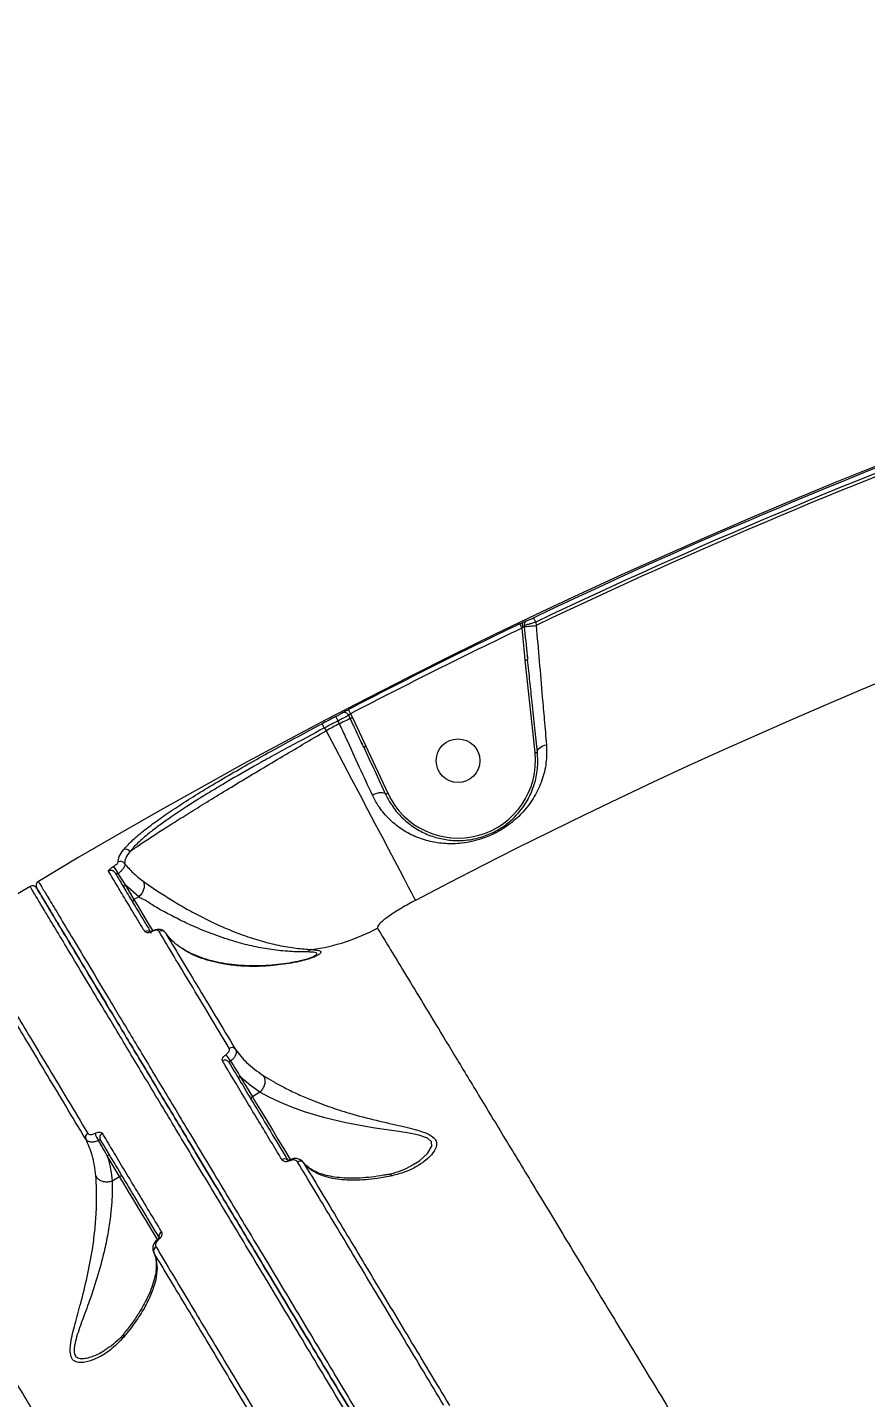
# Model space of a CAD drawing. Header units: millimetres. Extents: x -10374 to 11119, y -8221 to 9433.
# Drawn here: x 1463.4 to 1636.6, y -1282.4 to -999.2 of the extents above; entities that cross this region are included whole.
import ezdxf

# ---------------------------------------------------------------- set-up
doc = ezdxf.new("R2010")
doc.units = ezdxf.units.MM
for name, color, linetype in [('DIKOM_ОБЪЕКТ', 7, 'Continuous'), ('DIKOM_РАЗМЕР_ЗОНА', 7, 'Continuous'), ('DIKOM_РАЗМЕР_ОБЪЕКТА', 7, 'Continuous')]:
    doc.layers.add(name, color=color, linetype=linetype)
doc.styles.add('style1', font='arial.ttf', dxfattribs={"width": 0.8})
doc.dimstyles.new('1-50', dxfattribs={"dimtxt": 300, "dimasz": 200, "dimexe": 100, "dimexo": 0, "dimgap": 100, "dimtad": 0, "dimdec": 0, "dimtxsty": 'style1', "dimcen": 0, "dimclrd": 7, "dimclre": 7, "dimadec": 1, "dimazin": 2, "dimtfac": 1, "dimtdec": 0, "dimtmove": 1, "dimatfit": 3, "dimfxl": 0, "dimlwd": 25, "dimlwe": 18, "dimarcsym": 0})

# ---------------------------------------------------------------- blocks, each defined once
blk = doc.blocks.new('*D16')
at = {"layer": 'Defpoints', "color": 0, "transparency": 16777216}
for p in [(-9045.1, 5161.67), (3694.49, 5161.67), (1813.16, -6719.94)]:
    blk.add_point(p, dxfattribs=at)
at = {"layer": 'DIKOM_РАЗМЕР_ОБЪЕКТА', "color": 7, "lineweight": 18, "transparency": 16777216}
for p, q in [((3694.49, 5161.67), (-9145.1, 5161.67)), ((1813.16, -6719.94), (-9145.1, -6719.94))]:
    blk.add_line(p, q, dxfattribs=at)
at = {"layer": 'DIKOM_РАЗМЕР_ОБЪЕКТА', "color": 7, "lineweight": 25, "transparency": 16777216}
for p, q in [((-9045.1, 4961.67), (-9045.1, -0.45)), ((-9045.1, -6519.94), (-9045.1, -1080.23))]:
    blk.add_line(p, q, dxfattribs=at)
at = {"layer": 'DIKOM_РАЗМЕР_ОБЪЕКТА', "color": 7, "transparency": 16777216}
for points in [[(-9078.43, 4961.67), (-9011.76, 4961.67), (-9045.1, 5161.67)], [(-9078.43, -6519.94), (-9011.76, -6519.94), (-9045.1, -6719.94)]]:
    blk.add_solid(points, dxfattribs=at)
at = {"layer": 'DIKOM_РАЗМЕР_ОБЪЕКТА', "color": 0, "transparency": 16777216, "insert": (-9045.1, -540.34), "char_height": 300, "attachment_point": 5, "rotation": 90, "style": 'style1'}
blk.add_mtext('11900', dxfattribs=at)
blk = doc.blocks.new('*D15')
at = {"layer": 'Defpoints', "color": 0, "transparency": 16777216}
for p in [(-5227.87, 8308.78), (9119.43, -1150.4), (-5227.87, -1991.82)]:
    blk.add_point(p, dxfattribs=at)
at = {"layer": 'DIKOM_РАЗМЕР_ОБЪЕКТА', "color": 7, "lineweight": 18, "transparency": 16777216}
for p, q in [((-5227.87, -1991.82), (-5227.87, 8408.78)), ((9119.43, -1150.4), (9119.43, 8408.78))]:
    blk.add_line(p, q, dxfattribs=at)
at = {"layer": 'DIKOM_РАЗМЕР_ОБЪЕКТА', "color": 7, "lineweight": 25, "transparency": 16777216}
for p, q in [((-5027.87, 8308.78), (187.44, 8308.78)), ((8919.43, 8308.78), (1267.22, 8308.78))]:
    blk.add_line(p, q, dxfattribs=at)
at = {"layer": 'DIKOM_РАЗМЕР_ОБЪЕКТА', "color": 7, "transparency": 16777216}
for points in [[(-5027.87, 8342.11), (-5027.87, 8275.44), (-5227.87, 8308.78)], [(8919.43, 8342.11), (8919.43, 8275.44), (9119.43, 8308.78)]]:
    blk.add_solid(points, dxfattribs=at)
at = {"layer": 'DIKOM_РАЗМЕР_ОБЪЕКТА', "color": 0, "transparency": 16777216, "insert": (727.33, 8308.78), "char_height": 300, "attachment_point": 5, "style": 'style1'}
blk.add_mtext('14350', dxfattribs=at)
blk = doc.blocks.new('*D14')
at = {"layer": 'Defpoints', "color": 0, "transparency": 16777216}
for p in [(-7515.85, 9236.32), (11119.43, -1423.4), (-7515.85, -2401.58)]:
    blk.add_point(p, dxfattribs=at)
at = {"layer": 'DIKOM_РАЗМЕР_ЗОНА', "color": 7, "lineweight": 18, "transparency": 16777216}
for p, q in [((-7515.85, -2401.58), (-7515.85, 9336.32)), ((11119.43, -1423.4), (11119.43, 9336.32))]:
    blk.add_line(p, q, dxfattribs=at)
at = {"layer": 'DIKOM_РАЗМЕР_ЗОНА', "color": 7, "lineweight": 25, "transparency": 16777216}
for p, q in [((-7315.85, 9236.32), (77.56, 9236.32)), ((10919.43, 9236.32), (1157.34, 9236.32))]:
    blk.add_line(p, q, dxfattribs=at)
at = {"layer": 'DIKOM_РАЗМЕР_ЗОНА', "color": 7, "transparency": 16777216}
for points in [[(-7315.85, 9269.65), (-7315.85, 9202.98), (-7515.85, 9236.32)], [(10919.43, 9269.65), (10919.43, 9202.98), (11119.43, 9236.32)]]:
    blk.add_solid(points, dxfattribs=at)
at = {"layer": 'DIKOM_РАЗМЕР_ЗОНА', "color": 0, "transparency": 16777216, "insert": (617.45, 9236.32), "char_height": 300, "attachment_point": 5, "style": 'style1'}
blk.add_mtext('18650', dxfattribs=at)
blk = doc.blocks.new('*D13')
at = {"layer": 'Defpoints', "color": 0, "transparency": 16777216}
for p in [(-10176.97, 7112.81), (3082.33, 7112.81), (2015.48, -8221.4)]:
    blk.add_point(p, dxfattribs=at)
at = {"layer": 'DIKOM_РАЗМЕР_ЗОНА', "color": 7, "lineweight": 18, "transparency": 16777216}
for p, q in [((3082.33, 7112.81), (-10276.97, 7112.81)), ((2015.48, -8221.4), (-10276.97, -8221.4))]:
    blk.add_line(p, q, dxfattribs=at)
at = {"layer": 'DIKOM_РАЗМЕР_ЗОНА', "color": 7, "lineweight": 25, "transparency": 16777216}
for p, q in [((-10176.97, 6912.81), (-10176.97, -14.41)), ((-10176.97, -8021.4), (-10176.97, -1094.19))]:
    blk.add_line(p, q, dxfattribs=at)
at = {"layer": 'DIKOM_РАЗМЕР_ЗОНА', "color": 7, "transparency": 16777216}
for points in [[(-10210.3, 6912.81), (-10143.64, 6912.81), (-10176.97, 7112.81)], [(-10210.3, -8021.4), (-10143.64, -8021.4), (-10176.97, -8221.4)]]:
    blk.add_solid(points, dxfattribs=at)
at = {"layer": 'DIKOM_РАЗМЕР_ЗОНА', "color": 0, "transparency": 16777216, "insert": (-10176.97, -554.3), "char_height": 300, "attachment_point": 5, "rotation": 90, "style": 'style1'}
blk.add_mtext('15300', dxfattribs=at)

msp = doc.modelspace()

# ---------------------------------------------------------------- linework, layer by layer
at = {"layer": 'DIKOM_ОБЪЕКТ', "color": 7, "linetype": 'Continuous', "lineweight": 15}
for p, q in [((1566.04, -1122.85), (1566.06, -1123.07)), ((1568.44, -1122.12), (1568.51, -1122.81)), ((1566.64, -1128.83), (1566.72, -1129.56)), ((1568.29, -1149.06), (1566.26, -1129.99)), ((1530.19, -1141.06), (1530.56, -1141.87)), ((1527.88, -1143.12), (1527.6, -1142.52)), ((1530.12, -1142.08), (1529.79, -1141.37)), ((1530.56, -1141.87), (1533.34, -1147.75)), ((1524.77, -1144), (1525.11, -1144.57)), ((1532.73, -1147.62), (1532.43, -1146.96)), ((1533.34, -1147.75), (1537.87, -1157.5)), ((1482.11, -1174.1), (1483.57, -1176.4)), ((1486.42, -1178.87), (1483.57, -1176.4)), ((1483.57, -1176.4), (1485.42, -1179.47)), ((1486.42, -1178.87), (1485.42, -1179.47)), ((1486.42, -1178.87), (1486.42, -1178.87)), ((1507.32, -1215.92), (1509.89, -1220.2)), ((1511.42, -1219.28), (1509.89, -1220.2)), ((1511.42, -1219.28), (1511.42, -1219.28)), ((1482.46, -1236.68), (1479.89, -1232.4)), ((1520.5, -1233.83), (1520.39, -1233.69)), ((1480.93, -1237.6), (1482.46, -1236.68)), ((1480.93, -1237.6), (1480.93, -1237.6)), ((1489.44, -1252.3), (1489.49, -1252.39))]:
    msp.add_line(p, q, dxfattribs=at)
at = {"layer": 'DIKOM_ОБЪЕКТ', "color": 7, "linetype": 'Continuous', "lineweight": 15, "flags": 128}
for points in [[(1568.44, -1122.12), (1568.36, -1121.95), (1568.28, -1121.78), (1568.21, -1121.63), (1568.14, -1121.49), (1568.09, -1121.38), (1568.05, -1121.3), (1568.02, -1121.24), (1568.01, -1121.22)], [(1565.6, -1123.37), (1565.52, -1123.2), (1565.44, -1123.03), (1565.36, -1122.88), (1565.3, -1122.74), (1565.24, -1122.63), (1565.2, -1122.55), (1565.18, -1122.49), (1565.17, -1122.47)], [(1565.81, -1123.1), (1565.76, -1122.94), (1565.72, -1122.79), (1565.7, -1122.64), (1565.7, -1122.5), (1565.71, -1122.38), (1565.74, -1122.28), (1565.79, -1122.2), (1565.85, -1122.15)], [(1565.81, -1123.1), (1565.86, -1123.1), (1565.9, -1123.09), (1565.94, -1123.09), (1565.98, -1123.08), (1566.01, -1123.08), (1566.03, -1123.08), (1566.05, -1123.08), (1566.06, -1123.07)], [(1566.06, -1123.07), (1566.17, -1123.06), (1566.36, -1123.04), (1566.6, -1123.02), (1566.91, -1122.98), (1567.27, -1122.95), (1567.66, -1122.9), (1568.08, -1122.86), (1568.51, -1122.81)], [(1566.26, -1129.99), (1566.36, -1129.98), (1566.45, -1129.97), (1566.54, -1129.96), (1566.61, -1129.95), (1566.67, -1129.94), (1566.72, -1129.94), (1566.75, -1129.93), (1566.76, -1129.93)], [(1530.19, -1141.06), (1530.1, -1140.89), (1530.02, -1140.73), (1529.94, -1140.58), (1529.87, -1140.44), (1529.81, -1140.33), (1529.77, -1140.25), (1529.74, -1140.2), (1529.73, -1140.17)], [(1524.77, -1144), (1524.68, -1143.83), (1524.6, -1143.67), (1524.52, -1143.52), (1524.45, -1143.39), (1524.39, -1143.28), (1524.35, -1143.2), (1524.32, -1143.14), (1524.3, -1143.12)], [(1527.6, -1142.52), (1527.51, -1142.35), (1527.43, -1142.19), (1527.35, -1142.04), (1527.28, -1141.9), (1527.22, -1141.79), (1527.18, -1141.71), (1527.15, -1141.65), (1527.14, -1141.63)], [(1530.12, -1142.08), (1530.02, -1142.12), (1529.85, -1142.2), (1529.62, -1142.31), (1529.34, -1142.44), (1529.02, -1142.59), (1528.66, -1142.75), (1528.28, -1142.93), (1527.88, -1143.12)], [(1530.56, -1141.87), (1530.48, -1141.91), (1530.41, -1141.94), (1530.34, -1141.97), (1530.27, -1142), (1530.21, -1142.03), (1530.17, -1142.05), (1530.14, -1142.07), (1530.12, -1142.08)], [(1525.11, -1144.57), (1526.89, -1147.95), (1528.65, -1151.29), (1530.38, -1154.57), (1532.06, -1157.77), (1533.68, -1160.84), (1535.22, -1163.76), (1536.67, -1166.51), (1538.01, -1169.06), (1539.23, -1171.39), (1540.33, -1173.47), (1541.29, -1175.28), (1542.1, -1176.82), (1542.75, -1178.06), (1543.24, -1179), (1543.57, -1179.63)], [(1533.34, -1147.75), (1533.25, -1147.79), (1533.17, -1147.83), (1533.09, -1147.87), (1533.02, -1147.9), (1532.97, -1147.93), (1532.92, -1147.95), (1532.9, -1147.96), (1532.89, -1147.96)], [(1568.29, -1149.06), (1568.39, -1149.05), (1568.48, -1149.04), (1568.57, -1149.04), (1568.64, -1149.03), (1568.71, -1149.02), (1568.75, -1149.02), (1568.78, -1149.01), (1568.79, -1149.01)], [(1568.79, -1149.01), (1568.8, -1148.77), (1568.89, -1148.53), (1569.04, -1148.3), (1569.26, -1148.08), (1569.54, -1147.88), (1569.87, -1147.7), (1570.24, -1147.56), (1570.65, -1147.45)], [(1537.42, -1157.71), (1537.29, -1157.55), (1537.08, -1157.44), (1536.79, -1157.38), (1536.43, -1157.37), (1536.03, -1157.42), (1535.59, -1157.52), (1535.14, -1157.67), (1534.68, -1157.87)], [(1537.87, -1157.5), (1537.78, -1157.54), (1537.7, -1157.58), (1537.62, -1157.62), (1537.55, -1157.65), (1537.5, -1157.68), (1537.45, -1157.7), (1537.43, -1157.71), (1537.42, -1157.71)], [(1485.42, -1179.47), (1486.29, -1180.92), (1487.28, -1182.57), (1488.37, -1184.39), (1489.25, -1185.85)], [(1509.89, -1220.2), (1510.76, -1221.64), (1511.75, -1223.3), (1512.84, -1225.12), (1514.01, -1227.06), (1515.24, -1229.1), (1516.49, -1231.18), (1517.69, -1233.18)], [(1543.11, -1234.24), (1544.41, -1233.43), (1546.09, -1231.95), (1547, -1230.44), (1546.89, -1229.49), (1546.05, -1228.75), (1544.25, -1228.12), (1542.26, -1227.72), (1540.12, -1227.4), (1534.75, -1226.62), (1529.21, -1225.62), (1524.89, -1224.59), (1520.67, -1223.33), (1518.02, -1222.37), (1515.53, -1221.33), (1513.32, -1220.29), (1511.42, -1219.28), (1511.42, -1219.28), (1511.42, -1219.28)], [(1517.6, -1233.25), (1517.6, -1233.25), (1517.61, -1233.25)], [(1490.28, -1249.7), (1489.06, -1247.66), (1487.81, -1245.58), (1486.58, -1243.55), (1485.41, -1241.6), (1484.32, -1239.78), (1483.33, -1238.13), (1482.46, -1236.68)], [(1490.36, -1249.62), (1490.36, -1249.62), (1490.38, -1249.62), (1490.4, -1249.63), (1490.43, -1249.65), (1490.48, -1249.68), (1490.52, -1249.72)]]:
    msp.add_lwpolyline(points, dxfattribs=at)
at = {"layer": 'DIKOM_ОБЪЕКТ', "color": 7, "linetype": 'Continuous', "lineweight": 15}
msp.add_circle((1552.38, -1150.76), 4.5, dxfattribs=at)
for centre, radius, start, end in [((2088, -2213.4), 1210, 91.54439, 120.95261), ((2088, -2213.4), 1168.37, 93.22698, 117.77302), ((2088, -2213.4), 1209.65, 110.24212, 115.45906), ((2088, -2213.4), 1208.65, 110.24212, 115.45906), ((2088, -2213.4), 1208, 110.23956, 115.47007), ((2088, -2213.4), 1209.75, 115.6062, 117.48258), ((2088, -2213.4), 1208.75, 115.6062, 117.48258), ((1567.03, -1122.73), 0.995, 116.1559, 186.5357), ((1528.88, -1141.79), 1, 25.026, 116.7131), ((2088, -2213.4), 1209.65, 117.62316, 117.77479), ((2088, -2213.4), 1208.65, 117.62316, 117.77479), ((2088, -2213.4), 1208, 117.62463, 117.77302), ((1552.38, -1150.76), 16, 204.9212, 6.0788), ((1483.72, -1170.08), 1.02, 32.2751, 116.392), ((1482.64, -1172.58), 1.01, 33.7841, 119.6718), ((1480.65, -1174.44), 0.993, 31.3819, 120.6987), ((1479.18, -1175.08), 3.09, 18.5714, 51.5332), ((2088, -2213.4), 1210, 121.04739, 151.95261), ((1464.46, -1177.61), 1, 31, 121.0474), ((1464.46, -1177.6), 1, 30.9902, 121.0556), ((1466.18, -1176.58), 1, 120.9526, 211), ((1466.18, -1176.58), 1, 120.9797, 210.9724), ((1483.76, -1176.81), 0.454, 114.6746, 202.7466), ((1485.61, -1179.88), 0.454, 114.6255, 202.7161), ((1488.17, -1186.94), 1, 57.5417, 121.038), ((1491.1, -1186.87), 0.977, 35.0921, 121.6279), ((1516.54, -1149.75), 40.44, 277.9509, 298.325), ((1522.61, -1191.6), 1.87, 104.6488, 135.4088), ((1501.26, -1214.84), 4.57, 25.8092, 46.5402), ((1505.64, -1211), 0.951, 37.5335, 123.4769), ((1504.24, -1213.59), 0.943, 34.9129, 123.9075), ((1507.51, -1216.33), 0.455, 114.6745, 202.7074), ((1510.08, -1220.61), 0.454, 114.6506, 202.7313), ((1476.33, -1228.6), 0.951, 118.5265, 204.4653), ((1481.77, -1226.54), 4.57, 195.4576, 216.2009), ((1479.28, -1228.59), 0.943, 118.0967, 207.113), ((1480.16, -1232.76), 0.454, 39.253, 127.3739), ((1516.51, -1233.99), 0.944, 45.1959, 124.9582), ((1517.84, -1233.33), 0.253, 161.6904, 207.4754), ((1519.75, -1234.43), 0.93, 40.2341, 125.2152), ((1482.73, -1237.04), 0.454, 39.2498, 127.3771), ((1491.51, -1248.99), 0.922, 116.4635, 204.9037), ((1490.4, -1252.07), 0.931, 116.794, 201.7457)]:
    msp.add_arc(centre, radius, start, end, dxfattribs=at)
for points, knots in [([(1566.59, -1121.84), (1566.63, -1121.83), (1566.71, -1121.8), (1567.01, -1121.68), (1567.4, -1121.5), (1567.75, -1121.34), (1567.96, -1121.24), (1568.01, -1121.22)], [0, 0, 0, 0, 0.224926, 0.449571, 0.680294, 0.923846, 1, 1, 1, 1]), ([(1565.17, -1122.47), (1565.23, -1122.44), (1565.47, -1122.33), (1565.69, -1122.22), (1565.85, -1122.15)], [0, 0, 0, 0, 0.287845, 1, 1, 1, 1]), ([(1565.81, -1123.1), (1565.76, -1123.16), (1565.69, -1123.25), (1565.62, -1123.34), (1565.6, -1123.37)], [0, 0, 0, 0, 0.705548, 1, 1, 1, 1]), ([(1566.26, -1129.99), (1566.23, -1129.69), (1566, -1127.49), (1565.79, -1125.28), (1565.6, -1123.37)], [0, 0, 0, 0, 0.134366, 1, 1, 1, 1]), ([(1566.04, -1122.85), (1566.03, -1122.85), (1566.02, -1122.86), (1565.97, -1122.91), (1565.91, -1122.98), (1565.84, -1123.06), (1565.81, -1123.1)], [0, 0, 0, 0, 0.261874, 0.321101, 0.671522, 1, 1, 1, 1]), ([(1565.85, -1122.15), (1565.96, -1122.1), (1566.19, -1122), (1566.47, -1121.88), (1566.55, -1121.85), (1566.59, -1121.84)], [0, 0, 0, 0, 0.298582, 0.649051, 1, 1, 1, 1]), ([(1568.44, -1122.12), (1568.36, -1122.15), (1568, -1122.26), (1567.4, -1122.45), (1566.74, -1122.65), (1566.24, -1122.8), (1566.11, -1122.83), (1566.04, -1122.85)], [0, 0, 0, 0, 0.074891, 0.315177, 0.545123, 0.771494, 1, 1, 1, 1]), ([(1566.06, -1123.07), (1566.26, -1125.07), (1566.49, -1127.35), (1566.73, -1129.64), (1566.76, -1129.93)], [0, 0, 0, 0, 0.87077, 1, 1, 1, 1]), ([(1568.51, -1122.81), (1568.73, -1125.29), (1569.17, -1130.31), (1569.73, -1136.83), (1570.23, -1142.61), (1570.5, -1145.75), (1570.65, -1147.45)], [0, 0, 0, 0, 0.284862, 0.577751, 0.771567, 1, 1, 1, 1]), ([(1568.79, -1149.01), (1568.62, -1147.38), (1568.27, -1144.08), (1567.74, -1139.11), (1567.23, -1134.37), (1566.92, -1131.42), (1566.76, -1129.93)], [0, 0, 0, 0, 0.279448, 0.563418, 0.780714, 1, 1, 1, 1]), ([(1527.14, -1141.63), (1527.29, -1141.55), (1527.59, -1141.39), (1527.98, -1141.18), (1528.28, -1141), (1528.4, -1140.93), (1528.43, -1140.9), (1528.43, -1140.9)], [0, 0, 0, 0, 0.24047, 0.480999, 0.721884, 0.962869, 1, 1, 1, 1]), ([(1528.43, -1140.9), (1528.44, -1140.9), (1528.46, -1140.87), (1528.58, -1140.8), (1528.88, -1140.63), (1529.28, -1140.41), (1529.58, -1140.25), (1529.73, -1140.17)], [0, 0, 0, 0, 0.037273, 0.278243, 0.519098, 0.7596, 1, 1, 1, 1]), ([(1530.19, -1141.06), (1530.14, -1141.09), (1530.04, -1141.15), (1529.92, -1141.24), (1529.83, -1141.32), (1529.8, -1141.36), (1529.79, -1141.37), (1529.79, -1141.37)], [0, 0, 0, 0, 0.240365, 0.48118, 0.722314, 0.962851, 1, 1, 1, 1]), ([(1483.27, -1169.16), (1483.78, -1168.58), (1484.8, -1167.43), (1487.13, -1165.43), (1489.91, -1163.33), (1493.05, -1161.16), (1496.62, -1158.83), (1500.59, -1156.38), (1504.91, -1153.82), (1509.49, -1151.18), (1514.3, -1148.5), (1519.25, -1145.8), (1522.62, -1144.01), (1524.3, -1143.12)], [0, 0, 0, 0, 0.100969, 0.201936, 0.29034, 0.379025, 0.467425, 0.556114, 0.64509, 0.733781, 0.822427, 0.911354, 1, 1, 1, 1]), ([(1529.79, -1141.37), (1529.78, -1141.37), (1529.73, -1141.41), (1529.53, -1141.53), (1529.02, -1141.79), (1528.36, -1142.14), (1527.85, -1142.39), (1527.6, -1142.52)], [0, 0, 0, 0, 0.0371, 0.277975, 0.518745, 0.759356, 1, 1, 1, 1]), ([(1534.68, -1157.87), (1533.81, -1155.98), (1532.05, -1152.16), (1529.73, -1147.12), (1528.33, -1144.08), (1527.88, -1143.12)], [0, 0, 0, 0, 0.398483, 0.808515, 1, 1, 1, 1]), ([(1532.89, -1147.96), (1532.75, -1147.66), (1532.04, -1146.15), (1531.1, -1144.2), (1530.33, -1142.53), (1530.12, -1142.08)], [0, 0, 0, 0, 0.153649, 0.768296, 1, 1, 1, 1]), ([(1524.77, -1144), (1522.33, -1145.3), (1518.64, -1147.25), (1513.83, -1149.89), (1509.15, -1152.51), (1504.7, -1155.08), (1500.59, -1157.56), (1496.75, -1159.94), (1493.34, -1162.2), (1490.44, -1164.27), (1488.2, -1165.99), (1486.07, -1167.81), (1485.08, -1168.96), (1484.58, -1169.53)], [0, 0, 0, 0, 0.131216, 0.198782, 0.26635, 0.397566, 0.465155, 0.532744, 0.663479, 0.730815, 0.79815, 0.898243, 1, 1, 1, 1]), ([(1484.58, -1169.53), (1485.19, -1169.1), (1486.41, -1168.24), (1488.95, -1166.56), (1491.84, -1164.69), (1495, -1162.7), (1498.53, -1160.5), (1502.42, -1158.11), (1506.59, -1155.58), (1511, -1152.92), (1515.6, -1150.18), (1520.32, -1147.38), (1523.52, -1145.51), (1525.11, -1144.57)], [0, 0, 0, 0, 0.103377, 0.206751, 0.294605, 0.382737, 0.470591, 0.558747, 0.647179, 0.735337, 0.823466, 0.911871, 1, 1, 1, 1]), ([(1532.89, -1147.96), (1533.66, -1149.62), (1535.21, -1152.96), (1536.68, -1156.12), (1537.42, -1157.71)], [0, 0, 0, 0, 0.495635, 1, 1, 1, 1]), ([(1570.65, -1147.45), (1570.67, -1148.71), (1570.72, -1151.25), (1569.81, -1154.85), (1568.26, -1158.22), (1566.08, -1161.2), (1563.75, -1163.39), (1561.66, -1164.85), (1559.52, -1166.07), (1557.12, -1167.02), (1554.69, -1167.62), (1552.19, -1167.96), (1549.33, -1167.96), (1546.15, -1167.42), (1543.06, -1166.33), (1540.26, -1164.71), (1537.84, -1162.61), (1535.96, -1160.35), (1535.07, -1158.62), (1534.68, -1157.87)], [0, 0, 0, 0, 0.075909, 0.151906, 0.228636, 0.305189, 0.368861, 0.401619, 0.434333, 0.49046, 0.528237, 0.566085, 0.630877, 0.695771, 0.764521, 0.833228, 0.893681, 0.954062, 1, 1, 1, 1]), ([(1537.42, -1157.71), (1537.78, -1158.4), (1538.61, -1160.01), (1540.31, -1162.11), (1542.48, -1164.07), (1544.97, -1165.61), (1547.7, -1166.66), (1550.49, -1167.24), (1553, -1167.31), (1555.2, -1167.05), (1557.31, -1166.57), (1559.8, -1165.6), (1561.65, -1164.45), (1563.37, -1163.13), (1565.13, -1161.4), (1566.96, -1158.75), (1568.22, -1155.72), (1568.94, -1152.48), (1568.84, -1150.17), (1568.79, -1149.01)], [0, 0, 0, 0, 0.046575, 0.108413, 0.170325, 0.240832, 0.311376, 0.376705, 0.441908, 0.478468, 0.514921, 0.567104, 0.618651, 0.627962, 0.689491, 0.766632, 0.843993, 0.922036, 1, 1, 1, 1]), ([(1482.14, -1171.7), (1482.17, -1171.35), (1482.22, -1170.63), (1482.92, -1169.66), (1483.27, -1169.16)], [0, 0, 0, 0, 0.496496, 1, 1, 1, 1]), ([(1481.1, -1172.66), (1481.23, -1172.58), (1481.48, -1172.41), (1481.81, -1172.15), (1482.09, -1171.88), (1482.12, -1171.77), (1482.14, -1171.7)], [0, 0, 0, 0, 0.184903, 0.368562, 0.650076, 1, 1, 1, 1]), ([(1483.48, -1172.02), (1483.5, -1172.2), (1483.54, -1172.52), (1483.18, -1173.12), (1482.69, -1173.65), (1482.31, -1173.95), (1482.11, -1174.1)], [0, 0, 0, 0, 0.331211, 0.607807, 0.798312, 1, 1, 1, 1]), ([(1484.58, -1169.53), (1484.24, -1170.01), (1483.55, -1170.96), (1483.5, -1171.67), (1483.48, -1172.02)], [0, 0, 0, 0, 0.496483, 1, 1, 1, 1]), ([(1483.48, -1172.02), (1484.03, -1172.68), (1485.16, -1173.99), (1486.57, -1175.08), (1487.29, -1175.63)], [0, 0, 0, 0, 0.497848, 1, 1, 1, 1]), ([(1480.15, -1173.59), (1480.14, -1173.58), (1480.12, -1173.53), (1480.18, -1173.39), (1480.42, -1173.15), (1480.74, -1172.9), (1480.98, -1172.74), (1481.1, -1172.66)], [0, 0, 0, 0, 0.063941, 0.388601, 0.645624, 0.822304, 1, 1, 1, 1]), ([(1487.65, -1186.08), (1487.55, -1185.9), (1487.02, -1185.03), (1485.72, -1182.86), (1483.9, -1179.84), (1481.84, -1176.41), (1480.75, -1174.6), (1480.15, -1173.59)], [0, 0, 0, 0, 0.032166, 0.160836, 0.418396, 0.675957, 1, 1, 1, 1]), ([(1481.5, -1173.92), (1481.96, -1174.69), (1482.87, -1176.21), (1484.62, -1179.12), (1486.62, -1182.44), (1488.2, -1185.07), (1488.99, -1186.38)], [0, 0, 0, 0, 0.249314, 0.498628, 0.749313, 1, 1, 1, 1]), ([(1482.11, -1174.1), (1482.08, -1174.11), (1482.02, -1174.12), (1481.93, -1174.14), (1481.8, -1174.13), (1481.64, -1174.08), (1481.55, -1174), (1481.51, -1173.93), (1481.5, -1173.92)], [0, 0, 0, 0, 0.072598, 0.122805, 0.278997, 0.549059, 0.924744, 1, 1, 1, 1]), ([(1787.97, -1716.02), (1785.92, -1712.6), (1780.34, -1703.31), (1770.95, -1687.68), (1759.76, -1669.06), (1748.3, -1649.99), (1736.63, -1630.57), (1724.8, -1610.88), (1712.85, -1590.99), (1700.79, -1570.92), (1688.65, -1550.72), (1676.47, -1530.44), (1664.29, -1510.18), (1652.19, -1490.03), (1640.19, -1470.06), (1628.32, -1450.31), (1616.6, -1430.8), (1605.06, -1411.6), (1593.75, -1392.78), (1582.74, -1374.45), (1572.05, -1356.66), (1561.71, -1339.44), (1551.72, -1322.83), (1542.13, -1306.87), (1532.97, -1291.62), (1524.28, -1277.16), (1516.1, -1263.55), (1508.46, -1250.82), (1501.34, -1238.98), (1494.78, -1228.06), (1488.79, -1218.1), (1483.41, -1209.15), (1478.89, -1201.62), (1475.13, -1195.36), (1472.04, -1190.21), (1469.43, -1185.87), (1467.31, -1182.34), (1465.7, -1179.67), (1464.61, -1177.85), (1464.05, -1176.91), (1463.98, -1176.8), (1463.95, -1176.75)], [0, 0, 0, 0, 0.015653, 0.04249, 0.069412, 0.096376, 0.123341, 0.150263, 0.1771, 0.203937, 0.230859, 0.257823, 0.284788, 0.31171, 0.338547, 0.365384, 0.392306, 0.41927, 0.446235, 0.473157, 0.499994, 0.526831, 0.553753, 0.580717, 0.607682, 0.634604, 0.661441, 0.688278, 0.715199, 0.742164, 0.769129, 0.79605, 0.822888, 0.845967, 0.869168, 0.892397, 0.915626, 0.938828, 0.961588, 0.984348, 1, 1, 1, 1]), ([(1788.57, -1715.08), (1785.73, -1710.35), (1779.37, -1699.75), (1769.13, -1682.71), (1757.91, -1664.04), (1746.43, -1644.93), (1734.74, -1625.49), (1722.91, -1605.79), (1710.96, -1585.9), (1698.91, -1565.85), (1686.79, -1545.68), (1674.63, -1525.45), (1662.5, -1505.25), (1650.44, -1485.18), (1638.64, -1465.54), (1627.12, -1446.37), (1615.89, -1427.68), (1604.83, -1409.28), (1594, -1391.25), (1583.43, -1373.66), (1573.03, -1356.36), (1562.84, -1339.4), (1552.89, -1322.83), (1543.32, -1306.9), (1534.18, -1291.69), (1525.51, -1277.27), (1517.35, -1263.69), (1509.72, -1250.99), (1502.62, -1239.17), (1496.08, -1228.28), (1490.1, -1218.34), (1484.74, -1209.41), (1480.31, -1202.03), (1476.69, -1196.01), (1473.75, -1191.11), (1471.23, -1186.93), (1469.13, -1183.43), (1467.46, -1180.65), (1466.25, -1178.64), (1465.48, -1177.36), (1465.37, -1177.18), (1465.32, -1177.09)], [0, 0, 0, 0, 0.021635, 0.048472, 0.075394, 0.102358, 0.129323, 0.156245, 0.183082, 0.209919, 0.236841, 0.263805, 0.29077, 0.317692, 0.344529, 0.370376, 0.3963, 0.422262, 0.448224, 0.474147, 0.499995, 0.526832, 0.553754, 0.580718, 0.607683, 0.634604, 0.661441, 0.688278, 0.7152, 0.742165, 0.769129, 0.796051, 0.822888, 0.844633, 0.866402, 0.88817, 0.909915, 0.932424, 0.954958, 0.977491, 1, 1, 1, 1]), ([(1465.32, -1177.09), (1465.35, -1177.14), (1465.43, -1177.27), (1466.12, -1178.41), (1467.56, -1180.83), (1469.7, -1184.37), (1472.48, -1189.01), (1475.92, -1194.74), (1480.01, -1201.53), (1484.74, -1209.41), (1490.1, -1218.34), (1496.08, -1228.28), (1502.62, -1239.17), (1509.72, -1250.99), (1517.35, -1263.69), (1525.51, -1277.27), (1534.18, -1291.69), (1543.32, -1306.9), (1552.89, -1322.83), (1562.84, -1339.4), (1573.16, -1356.57), (1583.83, -1374.32), (1594.82, -1392.61), (1606.1, -1411.38), (1617.61, -1430.54), (1629.3, -1450), (1641.14, -1469.71), (1653.11, -1489.63), (1665.19, -1509.73), (1677.33, -1529.94), (1689.49, -1550.17), (1701.6, -1570.33), (1712.87, -1589.08), (1723.29, -1606.42), (1732.87, -1622.36), (1742.34, -1638.13), (1751.79, -1653.86), (1761.2, -1669.52), (1770.54, -1685.06), (1779.7, -1700.31), (1785.62, -1710.16), (1788.57, -1715.08)], [0, 0, 0, 0, 0.015652, 0.042489, 0.069411, 0.096375, 0.12334, 0.150262, 0.177099, 0.203936, 0.230857, 0.257822, 0.284787, 0.311708, 0.338546, 0.365383, 0.392304, 0.419269, 0.446234, 0.473155, 0.499992, 0.526829, 0.553751, 0.580716, 0.607681, 0.634602, 0.661439, 0.688276, 0.715198, 0.742163, 0.769128, 0.796049, 0.822886, 0.844632, 0.8664, 0.888169, 0.909915, 0.932424, 0.954957, 0.977491, 1, 1, 1, 1]), ([(1465.66, -1175.72), (1465.69, -1175.77), (1465.77, -1175.89), (1466.44, -1177.02), (1467.85, -1179.36), (1469.94, -1182.84), (1472.73, -1187.48), (1476.22, -1193.29), (1480.34, -1200.15), (1485.06, -1208.01), (1490.34, -1216.79), (1496.26, -1226.64), (1502.83, -1237.58), (1510.05, -1249.59), (1517.75, -1262.4), (1525.89, -1275.95), (1534.43, -1290.17), (1543.52, -1305.29), (1553.13, -1321.29), (1563.25, -1338.14), (1573.54, -1355.26), (1583.93, -1372.55), (1594.37, -1389.93), (1605.16, -1407.88), (1616.27, -1426.38), (1627.68, -1445.36), (1639.29, -1464.68), (1651.07, -1484.28), (1662.98, -1504.11), (1675.07, -1524.23), (1687.29, -1544.58), (1699.62, -1565.09), (1711.77, -1585.31), (1723.71, -1605.19), (1735.41, -1624.66), (1747.06, -1644.04), (1758.61, -1663.27), (1770.02, -1682.26), (1780.4, -1699.53), (1786.84, -1710.25), (1789.69, -1714.99)], [0, 0, 0, 0, 0.015651, 0.042167, 0.068704, 0.09522, 0.122506, 0.149814, 0.177101, 0.203617, 0.230153, 0.256669, 0.283955, 0.311263, 0.33855, 0.365066, 0.391602, 0.418118, 0.445404, 0.472713, 0.499999, 0.52556, 0.55114, 0.576701, 0.602949, 0.629218, 0.655467, 0.681983, 0.708519, 0.735035, 0.762321, 0.78963, 0.816916, 0.843432, 0.869969, 0.896485, 0.923771, 0.951079, 0.978366, 1, 1, 1, 1]), ([(1487.29, -1175.63), (1487.3, -1175.66), (1487.36, -1175.75), (1487.48, -1176.06), (1487.57, -1176.62), (1487.43, -1177.4), (1487.06, -1178.21), (1486.64, -1178.64), (1486.42, -1178.87)], [0, 0, 0, 0, 0.034284, 0.106079, 0.322066, 0.538052, 0.754015, 1, 1, 1, 1]), ([(1487.29, -1175.63), (1487.51, -1175.79), (1488.4, -1176.43), (1490.25, -1177.69), (1492.97, -1179.44), (1495.96, -1181.21), (1499.49, -1183.14), (1503.55, -1185.09), (1507.79, -1186.8), (1511.73, -1188.06), (1515.42, -1188.98), (1519.07, -1189.55), (1521.12, -1189.72), (1522.14, -1189.8)], [0, 0, 0, 0, 0.027593, 0.112179, 0.196824, 0.280738, 0.364701, 0.478244, 0.591905, 0.688653, 0.785421, 0.892859, 1, 1, 1, 1]), ([(1521.28, -1190.29), (1520.22, -1190.28), (1518.11, -1190.26), (1514.42, -1189.94), (1510.71, -1189.3), (1506.75, -1188.34), (1502.51, -1186.97), (1498.48, -1185.35), (1494.96, -1183.72), (1492.05, -1182.19), (1489.22, -1180.69), (1487.84, -1179.53), (1486.42, -1179.03), (1486.42, -1178.87), (1486.42, -1178.87)], [0, 0, 0, 0, 0.107514, 0.215376, 0.313733, 0.412061, 0.526779, 0.641368, 0.72483, 0.808221, 0.890895, 0.973493, 0.999989, 1, 1, 1, 1]), ([(1543.57, -1179.63), (1542.63, -1180.14), (1540.76, -1181.16), (1538.33, -1182.69), (1536.57, -1184), (1535.69, -1184.92), (1535.72, -1185.22), (1535.73, -1185.34)], [0, 0, 0, 0, 0.218028, 0.433239, 0.643792, 0.851438, 1, 1, 1, 1]), ([(1489.15, -1186.05), (1489.12, -1186.07), (1488.99, -1186.13), (1488.71, -1186.24), (1488.34, -1186.32), (1487.9, -1186.31), (1487.75, -1186.17), (1487.65, -1186.08)], [0, 0, 0, 0, 0.035012, 0.162159, 0.336302, 0.559183, 1, 1, 1, 1]), ([(1489.18, -1185.98), (1489.15, -1185.99), (1489.08, -1186.03), (1488.96, -1186.08), (1488.81, -1186.12), (1488.69, -1186.13), (1488.68, -1186.13), (1488.67, -1186.13)], [0, 0, 0, 0, 0.066985, 0.213539, 0.407663, 0.673118, 1, 1, 1, 1]), ([(1491.83, -1186.25), (1491.8, -1186.2), (1491.68, -1185.96), (1491.21, -1185.72), (1490.58, -1185.59), (1489.92, -1185.68), (1489.37, -1185.87), (1489.12, -1186.02), (1489.06, -1186.05)], [0, 0, 0, 0, 0.058115, 0.28732, 0.509782, 0.769245, 0.945026, 1, 1, 1, 1]), ([(1490.59, -1186.04), (1490.49, -1185.94), (1490.35, -1185.8), (1489.92, -1185.8), (1489.58, -1185.87), (1489.31, -1185.97), (1489.18, -1186.04), (1489.15, -1186.05)], [0, 0, 0, 0, 0.445658, 0.662411, 0.836574, 0.965771, 1, 1, 1, 1]), ([(1505.11, -1210.2), (1503.7, -1207.86), (1500.89, -1203.17), (1497.1, -1196.87), (1493.61, -1191.07), (1491.6, -1187.72), (1490.59, -1186.04)], [0, 0, 0, 0, 0.249097, 0.498194, 0.749096, 1, 1, 1, 1]), ([(1491.9, -1186.31), (1492.9, -1187.97), (1494.9, -1191.29), (1498.36, -1197.06), (1502.15, -1203.35), (1504.98, -1208.06), (1506.39, -1210.42)], [0, 0, 0, 0, 0.249097, 0.498194, 0.749097, 1, 1, 1, 1]), ([(1519.05, -1192.37), (1518.88, -1192.4), (1517.17, -1192.73), (1514.09, -1193.14), (1510.13, -1193.33), (1506.59, -1193.17), (1502.72, -1192.62), (1498.77, -1191.52), (1495.11, -1189.62), (1493, -1187.76), (1492.09, -1186.56), (1491.9, -1186.31)], [0, 0, 0, 0, 0.011518, 0.116998, 0.22298, 0.329241, 0.435102, 0.608328, 0.782004, 0.955283, 1, 1, 1, 1]), ([(1535.73, -1185.34), (1536.39, -1186.43), (1537.7, -1188.6), (1540.46, -1193.16), (1543.78, -1198.63), (1547.69, -1205.09), (1552.16, -1212.49), (1557.2, -1220.8), (1562.8, -1230.05), (1568.94, -1240.19), (1575.6, -1251.18), (1582.75, -1262.97), (1590.35, -1275.51), (1598.39, -1288.76), (1606.86, -1302.72), (1615.74, -1317.36), (1625, -1332.61), (1634.6, -1348.41), (1644.48, -1364.68), (1654.64, -1381.39), (1665.05, -1398.5), (1675.7, -1416), (1686.54, -1433.81), (1697.53, -1451.85), (1708.62, -1470.03), (1719.78, -1488.31), (1731, -1506.67), (1742.25, -1525.07), (1753.5, -1543.44), (1764.69, -1561.7), (1775.77, -1579.75), (1785.9, -1596.22), (1795.09, -1611.15), (1800.59, -1620.07), (1803.34, -1624.53)], [0, 0, 0, 0, 0.031557, 0.063213, 0.09492, 0.126627, 0.158283, 0.189839, 0.221397, 0.253054, 0.284762, 0.31647, 0.348127, 0.379685, 0.411265, 0.442944, 0.474674, 0.506404, 0.538084, 0.569664, 0.601295, 0.633026, 0.664806, 0.696588, 0.728318, 0.75995, 0.791659, 0.823468, 0.855327, 0.887186, 0.918995, 0.950705, 0.975353, 1, 1, 1, 1]), ([(1518.62, -1192.39), (1517.88, -1192.52), (1516.24, -1192.8), (1513.85, -1193.04), (1511.33, -1193.18), (1508.75, -1193.16), (1506.2, -1192.99), (1503.73, -1192.65), (1501.41, -1192.14), (1499.22, -1191.46), (1497.21, -1190.6), (1495.73, -1189.82), (1495.03, -1189.3), (1494.84, -1189.16)], [0, 0, 0, 0, 0.063989, 0.140497, 0.22289, 0.312693, 0.412525, 0.512117, 0.617687, 0.726958, 0.839844, 0.957379, 1, 1, 1, 1]), ([(1522.6, -1191.18), (1522.57, -1191.21), (1522.48, -1191.26), (1522.08, -1191.44), (1521.39, -1191.7), (1520.33, -1192), (1519.38, -1192.24), (1518.77, -1192.34), (1518.66, -1192.35)], [0, 0, 0, 0, 0.108554, 0.260378, 0.44634, 0.67147, 0.942231, 1, 1, 1, 1]), ([(1522.14, -1189.8), (1522.71, -1189.85), (1523.71, -1189.95), (1524.16, -1190.29), (1523.84, -1190.71), (1523.11, -1191.13), (1521.69, -1191.75), (1520.16, -1192.11), (1519.05, -1192.37)], [0, 0, 0, 0, 0.19146, 0.331244, 0.470485, 0.583576, 0.696929, 1, 1, 1, 1]), ([(1522.59, -1191.17), (1522.67, -1191.12), (1523.04, -1190.92), (1523.29, -1190.6), (1522.86, -1190.31), (1521.86, -1190.3), (1521.28, -1190.29)], [0, 0, 0, 0, 0.072411, 0.34502, 0.615939, 1, 1, 1, 1]), ([(1519.05, -1192.37), (1519.02, -1192.36), (1518.88, -1192.34), (1518.74, -1192.38), (1518.63, -1192.4)], [0, 0, 0, 0, 0.207035, 1, 1, 1, 1]), ([(1475.46, -1229), (1474.06, -1226.66), (1471.25, -1221.99), (1467.47, -1215.7), (1464, -1209.91), (1461.99, -1206.56), (1460.98, -1204.89)], [0, 0, 0, 0, 0.249096, 0.498194, 0.749096, 1, 1, 1, 1]), ([(1461.36, -1203.6), (1462.36, -1205.27), (1464.36, -1208.6), (1467.83, -1214.38), (1471.62, -1220.69), (1474.46, -1225.41), (1475.87, -1227.77)], [0, 0, 0, 0, 0.249097, 0.498194, 0.749097, 1, 1, 1, 1]), ([(1503.71, -1212.81), (1503.7, -1212.79), (1503.65, -1212.69), (1503.64, -1212.47), (1503.77, -1212.15), (1504.03, -1211.81), (1504.28, -1211.61), (1504.4, -1211.52)], [0, 0, 0, 0, 0.073342, 0.32253, 0.555036, 0.777379, 1, 1, 1, 1]), ([(1504.4, -1211.52), (1504.53, -1211.42), (1504.79, -1211.22), (1505.04, -1210.88), (1505.18, -1210.55), (1505.18, -1210.33), (1505.12, -1210.23), (1505.11, -1210.2)], [0, 0, 0, 0, 0.221098, 0.441873, 0.674516, 0.925143, 1, 1, 1, 1]), ([(1506.39, -1210.42), (1506.42, -1210.46), (1506.53, -1210.67), (1506.58, -1211.1), (1506.39, -1211.71), (1505.99, -1212.32), (1505.58, -1212.67), (1505.38, -1212.84)], [0, 0, 0, 0, 0.073517, 0.319817, 0.550748, 0.773401, 1, 1, 1, 1]), ([(1506.39, -1210.42), (1507.11, -1211.35), (1508.68, -1213.39), (1510.89, -1214.95), (1512.08, -1215.79)], [0, 0, 0, 0, 0.457447, 1, 1, 1, 1]), ([(1515.97, -1233.21), (1515.78, -1232.89), (1514.8, -1231.26), (1512.15, -1226.85), (1508.16, -1220.22), (1505.2, -1215.28), (1503.71, -1212.81)], [0, 0, 0, 0, 0.044143, 0.220721, 0.610016, 1, 1, 1, 1]), ([(1505.38, -1212.84), (1505.34, -1212.87), (1505.29, -1212.89), (1505.2, -1212.94), (1505.12, -1212.99), (1505.04, -1213.03), (1505.01, -1213.05), (1505.01, -1213.05), (1505.01, -1213.05)], [0, 0, 0, 0, 0.159988, 0.186565, 0.396443, 0.639927, 0.917295, 1, 1, 1, 1]), ([(1505.01, -1213.05), (1506.91, -1216.22), (1510.72, -1222.56), (1515.07, -1229.79), (1517.24, -1233.41)], [0, 0, 0, 0, 0.499272, 1, 1, 1, 1]), ([(1505.38, -1212.84), (1505.89, -1213.68), (1506.53, -1214.71), (1507.19, -1215.72), (1507.32, -1215.92)], [0, 0, 0, 0, 0.805885, 1, 1, 1, 1]), ([(1511.42, -1219.28), (1510.13, -1218.36), (1508.67, -1217.31), (1507.46, -1216.07), (1507.32, -1215.92)], [0, 0, 0, 0, 0.878576, 1, 1, 1, 1]), ([(1512.08, -1215.79), (1512.1, -1215.82), (1512.24, -1215.99), (1512.44, -1216.4), (1512.52, -1217.1), (1512.36, -1217.89), (1511.99, -1218.67), (1511.61, -1219.07), (1511.42, -1219.28)], [0, 0, 0, 0, 0.031946, 0.204854, 0.403639, 0.602421, 0.801205, 1, 1, 1, 1]), ([(1512.08, -1215.79), (1512.15, -1215.84), (1512.76, -1216.22), (1514.06, -1217), (1516.22, -1218.19), (1518.68, -1219.41), (1521.81, -1220.8), (1525.59, -1222.24), (1530.35, -1223.77), (1535.53, -1225.11), (1539.89, -1226.09), (1543.02, -1226.83), (1545.11, -1227.43), (1546.83, -1228.16), (1547.85, -1229.13), (1548.06, -1230.39), (1547.28, -1231.87), (1545.76, -1233.37), (1543.77, -1234.7), (1541.46, -1235.82), (1539.68, -1236.29), (1538.79, -1236.52)], [0, 0, 0, 0, 0.005632, 0.050813, 0.096015, 0.143871, 0.191766, 0.263314, 0.334975, 0.42709, 0.519182, 0.55902, 0.598784, 0.643819, 0.679927, 0.71607, 0.769122, 0.823721, 0.878454, 0.939231, 1, 1, 1, 1]), ([(1475.87, -1227.77), (1475.94, -1227.84), (1476.07, -1227.98), (1476.45, -1228.03), (1476.9, -1227.97), (1477.22, -1227.83), (1477.37, -1227.76)], [0, 0, 0, 0, 0.263315, 0.526706, 0.781313, 1, 1, 1, 1]), ([(1477.37, -1227.76), (1477.51, -1227.7), (1477.82, -1227.56), (1478.27, -1227.49), (1478.64, -1227.55), (1478.77, -1227.69), (1478.84, -1227.76)], [0, 0, 0, 0, 0.221366, 0.474359, 0.737345, 1, 1, 1, 1]), ([(1478.84, -1227.76), (1479, -1228.03), (1479.83, -1229.4), (1482.16, -1233.29), (1485.99, -1239.67), (1489.39, -1245.33), (1491.1, -1248.16)], [0, 0, 0, 0, 0.044145, 0.220723, 0.610017, 1, 1, 1, 1]), ([(1477.54, -1236.55), (1477.36, -1235.1), (1477.02, -1232.41), (1475.95, -1230.07), (1475.46, -1229)], [0, 0, 0, 0, 0.54255, 1, 1, 1, 1]), ([(1478.08, -1229.24), (1477.84, -1229.34), (1477.3, -1229.55), (1476.52, -1229.61), (1475.83, -1229.44), (1475.59, -1229.14), (1475.46, -1229)], [0, 0, 0, 0, 0.224101, 0.480776, 0.741535, 1, 1, 1, 1]), ([(1478.44, -1229.02), (1478.43, -1229.02), (1478.42, -1229.03), (1478.35, -1229.08), (1478.24, -1229.15), (1478.14, -1229.21), (1478.09, -1229.24), (1478.08, -1229.24)], [0, 0, 0, 0, 0.294597, 0.573908, 0.814505, 0.960199, 1, 1, 1, 1]), ([(1479.89, -1232.4), (1479.77, -1232.19), (1479.19, -1231.14), (1478.58, -1230.09), (1478.08, -1229.24)], [0, 0, 0, 0, 0.194123, 1, 1, 1, 1]), ([(1490.67, -1249.37), (1488.5, -1245.77), (1484.16, -1238.54), (1480.35, -1232.2), (1478.44, -1229.02)], [0, 0, 0, 0, 0.499273, 1, 1, 1, 1]), ([(1479.89, -1232.4), (1479.95, -1232.6), (1480.48, -1234.25), (1480.72, -1236.03), (1480.93, -1237.6)], [0, 0, 0, 0, 0.121419, 1, 1, 1, 1]), ([(1517.62, -1233.44), (1517.46, -1233.51), (1517.15, -1233.63), (1516.68, -1233.64), (1516.27, -1233.53), (1516.06, -1233.35), (1515.98, -1233.23), (1515.97, -1233.21)], [0, 0, 0, 0, 0.214824, 0.425958, 0.681725, 0.964153, 1, 1, 1, 1]), ([(1517.61, -1233.24), (1517.59, -1233.25), (1517.52, -1233.29), (1517.4, -1233.32), (1517.28, -1233.34), (1517.18, -1233.33), (1517.17, -1233.33), (1517.16, -1233.33)], [0, 0, 0, 0, 0.066215, 0.234306, 0.431392, 0.685343, 1, 1, 1, 1]), ([(1520.46, -1233.87), (1520.43, -1233.81), (1520.29, -1233.53), (1519.81, -1233.18), (1519.09, -1232.95), (1518.31, -1232.96), (1517.83, -1233.17), (1517.61, -1233.26)], [0, 0, 0, 0, 0.068937, 0.311671, 0.552348, 0.799951, 1, 1, 1, 1]), ([(1519.22, -1233.67), (1519.12, -1233.56), (1518.95, -1233.36), (1518.51, -1233.25), (1518.07, -1233.27), (1517.77, -1233.39), (1517.62, -1233.44)], [0, 0, 0, 0, 0.329221, 0.579812, 0.788619, 1, 1, 1, 1]), ([(1549.43, -1283.94), (1546.67, -1279.36), (1541.16, -1270.18), (1533.4, -1257.28), (1526.01, -1244.98), (1521.48, -1237.44), (1519.22, -1233.67)], [0, 0, 0, 0, 0.248595, 0.49719, 0.748595, 1, 1, 1, 1]), ([(1520.46, -1233.83), (1522.7, -1237.55), (1527.17, -1244.99), (1534.5, -1257.2), (1542.26, -1270.1), (1547.82, -1279.36), (1550.61, -1283.98)], [0, 0, 0, 0, 0.248595, 0.497191, 0.748596, 1, 1, 1, 1]), ([(1538.79, -1236.52), (1537.76, -1236.72), (1534.94, -1237.26), (1530.88, -1237.56), (1527.38, -1237.31), (1524.86, -1236.72), (1523.07, -1236), (1521.56, -1235.06), (1520.83, -1234.24), (1520.46, -1233.83)], [0, 0, 0, 0, 0.112803, 0.307377, 0.506236, 0.628031, 0.749829, 0.874914, 1, 1, 1, 1]), ([(1537.8, -1236.28), (1537.53, -1236.33), (1536.36, -1236.57), (1534.46, -1236.82), (1532.08, -1237.04), (1529.86, -1237.07), (1527.81, -1236.95), (1525.95, -1236.67), (1524.3, -1236.25), (1522.88, -1235.69), (1521.77, -1235.06), (1521.25, -1234.6), (1521.01, -1234.39)], [0, 0, 0, 0, 0.031036, 0.132295, 0.235916, 0.34199, 0.450459, 0.561106, 0.673632, 0.787868, 0.905262, 1, 1, 1, 1]), ([(1543.12, -1234.26), (1542.78, -1234.46), (1541.84, -1235.03), (1540.09, -1235.72), (1538.65, -1236.2), (1537.86, -1236.3), (1537.84, -1236.31)], [0, 0, 0, 0, 0.215401, 0.605651, 0.993746, 1, 1, 1, 1]), ([(1483.3, -1269.87), (1482.51, -1270.7), (1480.94, -1272.37), (1478.34, -1274.03), (1476.22, -1274.9), (1474.71, -1275.17), (1473.6, -1275.11), (1472.65, -1274.58), (1472.13, -1273.23), (1472.34, -1270.73), (1473.21, -1267.19), (1474.51, -1262.61), (1475.78, -1257.45), (1476.77, -1252.37), (1477.35, -1247.9), (1477.63, -1244.34), (1477.72, -1241.2), (1477.68, -1238.6), (1477.58, -1237.2), (1477.54, -1236.55)], [0, 0, 0, 0, 0.076073, 0.152138, 0.213207, 0.244501, 0.275716, 0.313014, 0.350635, 0.401261, 0.475802, 0.550765, 0.641766, 0.732639, 0.793829, 0.854937, 0.905541, 0.956102, 1, 1, 1, 1]), ([(1477.54, -1236.55), (1477.55, -1236.58), (1477.64, -1236.78), (1477.91, -1237.15), (1478.49, -1237.55), (1479.26, -1237.78), (1480.12, -1237.82), (1480.66, -1237.67), (1480.93, -1237.6)], [0, 0, 0, 0, 0.031948, 0.204865, 0.403614, 0.60243, 0.801182, 1, 1, 1, 1]), ([(1538.79, -1236.52), (1538.76, -1236.5), (1538.54, -1236.36), (1538.19, -1236.22), (1537.9, -1236.3), (1537.81, -1236.32)], [0, 0, 0, 0, 0.101533, 0.701719, 1, 1, 1, 1]), ([(1480.93, -1237.6), (1480.93, -1237.6), (1480.93, -1238.2), (1480.96, -1239.62), (1480.84, -1242.09), (1480.56, -1245.13), (1480.04, -1248.54), (1479.15, -1252.83), (1477.8, -1257.7), (1476.16, -1262.63), (1474.5, -1266.99), (1473.48, -1269.96), (1473.07, -1271.86), (1472.99, -1272.92), (1473.17, -1273.56), (1473.58, -1274.09), (1474.24, -1274.36), (1475.35, -1274.3), (1476.88, -1273.87), (1478.23, -1273.33), (1479.12, -1272.7), (1479.25, -1272.61)], [0, 0, 0, 0, 0.000014, 0.050306, 0.109543, 0.16884, 0.241854, 0.314961, 0.424164, 0.533498, 0.621424, 0.70878, 0.736872, 0.764858, 0.798443, 0.804992, 0.845102, 0.880263, 0.915562, 0.986988, 1, 1, 1, 1]), ([(1701.69, -1685.6), (1698.71, -1680.5), (1692.74, -1670.31), (1683.59, -1654.7), (1674.32, -1638.91), (1664.81, -1622.74), (1655.08, -1606.22), (1645.15, -1589.37), (1635.18, -1572.48), (1624.87, -1555.02), (1614.23, -1537.02), (1603.29, -1518.53), (1592.42, -1500.17), (1581.67, -1482.03), (1571.09, -1464.19), (1560.73, -1446.73), (1550.61, -1429.69), (1540.74, -1413.08), (1531.14, -1396.93), (1521.86, -1381.32), (1512.94, -1366.32), (1504.41, -1352), (1496.31, -1338.38), (1488.63, -1325.49), (1481.4, -1313.34), (1474.63, -1301.98), (1468.37, -1291.47), (1462.53, -1281.68), (1457.17, -1272.69), (1452.33, -1264.57), (1448.12, -1257.5), (1444.57, -1251.55), (1441.63, -1246.62), (1440.25, -1244.3), (1439.55, -1243.13)], [0, 0, 0, 0, 0.027767, 0.055566, 0.083366, 0.111132, 0.140037, 0.16898, 0.197923, 0.226828, 0.258637, 0.290548, 0.32251, 0.354472, 0.386382, 0.418191, 0.449895, 0.4817, 0.513556, 0.545411, 0.577215, 0.608919, 0.640547, 0.672276, 0.704055, 0.735834, 0.767563, 0.799191, 0.832594, 0.866026, 0.89943, 0.932943, 0.966486, 1, 1, 1, 1]), ([(1491.1, -1248.16), (1491.13, -1248.23), (1491.21, -1248.4), (1491.21, -1248.72), (1491.09, -1249.09), (1490.87, -1249.43), (1490.64, -1249.63), (1490.52, -1249.72)], [0, 0, 0, 0, 0.165515, 0.412014, 0.620026, 0.809622, 1, 1, 1, 1]), ([(1490.36, -1249.62), (1490.35, -1249.62), (1490.11, -1249.78), (1489.72, -1250.22), (1489.33, -1250.94), (1489.27, -1251.71), (1489.4, -1252.28), (1489.59, -1252.49), (1489.63, -1252.53)], [0, 0, 0, 0, 0.004978, 0.237355, 0.474592, 0.726186, 0.949674, 1, 1, 1, 1]), ([(1490.52, -1249.72), (1490.41, -1249.82), (1490.19, -1250.01), (1489.97, -1250.35), (1489.86, -1250.7), (1489.86, -1251.01), (1489.94, -1251.17), (1489.98, -1251.24)], [0, 0, 0, 0, 0.191996, 0.383512, 0.59017, 0.834055, 1, 1, 1, 1]), ([(1489.98, -1251.24), (1492.22, -1254.97), (1496.69, -1262.42), (1504.05, -1274.66), (1511.82, -1287.6), (1517.39, -1296.88), (1520.18, -1301.52)], [0, 0, 0, 0, 0.248596, 0.49719, 0.748595, 1, 1, 1, 1]), ([(1490.63, -1249.28), (1490.63, -1249.28), (1490.64, -1249.28), (1490.58, -1249.39), (1490.49, -1249.51), (1490.38, -1249.61), (1490.28, -1249.68), (1490.22, -1249.71), (1490.21, -1249.71)], [0, 0, 0, 0, 0.286817, 0.525418, 0.696126, 0.839252, 0.966586, 1, 1, 1, 1]), ([(1489.53, -1252.42), (1489.76, -1253.09), (1490.23, -1254.44), (1490.18, -1256.9), (1489.56, -1259.56), (1488.39, -1262.38), (1486.77, -1265.24), (1485.01, -1267.77), (1483.73, -1269.35), (1483.3, -1269.87)], [0, 0, 0, 0, 0.16192, 0.323838, 0.493632, 0.638591, 0.783914, 0.928742, 1, 1, 1, 1]), ([(1489.59, -1252.59), (1489.71, -1252.96), (1489.94, -1253.67), (1490.05, -1254.99), (1489.95, -1256.49), (1489.59, -1258.18), (1488.98, -1260), (1488.12, -1261.94), (1487.03, -1263.97), (1485.68, -1266.07), (1484.52, -1267.71), (1483.73, -1268.66), (1483.55, -1268.87)], [0, 0, 0, 0, 0.115231, 0.223294, 0.33792, 0.447971, 0.555802, 0.662608, 0.768084, 0.870842, 0.970818, 1, 1, 1, 1]), ([(1519.66, -1302.58), (1516.91, -1298), (1511.42, -1288.85), (1503.68, -1275.97), (1496.31, -1263.7), (1491.79, -1256.18), (1489.53, -1252.42)], [0, 0, 0, 0, 0.248595, 0.49719, 0.748595, 1, 1, 1, 1]), ([(1483.54, -1268.91), (1483.38, -1269.12), (1482.78, -1269.91), (1481.56, -1271.04), (1480.27, -1272.07), (1479.48, -1272.51), (1479.27, -1272.63)], [0, 0, 0, 0, 0.127253, 0.490861, 0.863864, 1, 1, 1, 1]), ([(1483.3, -1269.87), (1483.3, -1269.83), (1483.28, -1269.56), (1483.32, -1269.19), (1483.52, -1268.97), (1483.59, -1268.9)], [0, 0, 0, 0, 0.10137, 0.700988, 1, 1, 1, 1])]:
    msp.add_open_spline(points, degree=3, knots=knots, dxfattribs=at)

# ---------------------------------------------------------------- dimensions: what is measured, and where the dimension line sits
at = {"layer": 'DIKOM_РАЗМЕР_ЗОНА'}
for base, p1, p2, angle, text, picture, middle in [((-7515.85, 9236.32), (11119.43, -1423.4), (-7515.85, -2401.58), 180, '18650', '*D14', (617.45, 9236.32)), ((-10176.97, 7112.81), (2015.48, -8221.4), (3082.33, 7112.81), 270, '15300', '*D13', (-10176.97, -554.3))]:
    dim = msp.add_linear_dim(base=base, p1=p1, p2=p2, angle=angle, text=text, dimstyle='1-50', override={"dimscale": 1, "dimtix": 0, "dimtofl": 1, "dimtmove": 1, "dimatfit": 3}, dxfattribs=at)
    dim.commit()
    dim.dimension.update_dxf_attribs({"geometry": picture, "text_midpoint": middle, "dimtype": 160})
at = {"layer": 'DIKOM_РАЗМЕР_ОБЪЕКТА'}
for base, p1, p2, angle, text, picture, middle in [((-5227.87, 8308.78), (9119.43, -1150.4), (-5227.87, -1991.82), 180, '14350', '*D15', (727.33, 8308.78)), ((-9045.1, 5161.67), (1813.16, -6719.94), (3694.49, 5161.67), 270, '11900', '*D16', (-9045.1, -540.34))]:
    dim = msp.add_linear_dim(base=base, p1=p1, p2=p2, angle=angle, text=text, dimstyle='1-50', override={"dimscale": 1, "dimtix": 0, "dimtofl": 1, "dimtmove": 1, "dimatfit": 3}, dxfattribs=at)
    dim.commit()
    dim.dimension.update_dxf_attribs({"geometry": picture, "text_midpoint": middle, "dimtype": 160})

doc.saveas('drawing.dxf')
